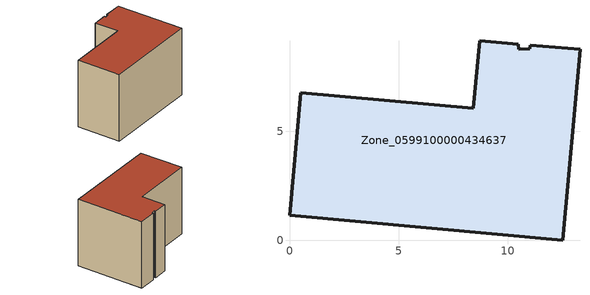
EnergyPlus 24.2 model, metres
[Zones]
Zone_0599100000434637
 floor ground (C_G): 11.02,8.78 11.04,8.95 13.32,8.75 12.53,0 0,1.14 0.51,6.77 8.43,6.07 8.72,9.15 10.49,9 10.51,8.76 z0
 wall outside (C_F): 12.53,0 13.32,8.75 11.04,8.95 11.02,8.78 10.51,8.76 10.49,9 8.72,9.15 8.43,6.07 0.51,6.77 0,1.14 12.53,0 z0:8.74
 roof outside (C_R): 11.04,8.95 11.02,8.78 10.51,8.76 10.49,9 8.72,9.15 8.43,6.07 0.51,6.77 0,1.14 12.53,0 13.32,8.75 z8.74
[BUILDING]
Pand.0599100000434637: North Axis=0; Terrain=City; Loads Convergence Tolerance Value=0.04; Temperature Convergence Tolerance Value=0.4; Solar Distribution=FullExterior; Maximum Number of Warmup Days=25; Minimum Number of Warmup Days=1
[Site:Location]
Rotterdam.The.Hague.AP_ZH_NLD Design_Conditions: Latitude=51.96; Longitude=4.45; Time Zone=1; Elevation=-4.5
[SITE:GROUNDTEMPERATURE:BUILDINGSURFACE]
18, 18, 18, 18, 18, 18, 18, 18, 18, 18, 18, 18
[MATERIAL] Thermal Absorptance=0.9; Solar Absorptance=0.7; Visible Absorptance=0.7
Name | Roughness | Thickness | Conductivity | Density | Specific Heat
G.TC.2006-2014 | MediumSmooth | 0.15 | 0.06 | 540 | 1210
F.TC.2006-2014 | Rough | 0.3 | 0.12 | 1920 | 840
R.TC.2006-2014 | MediumRough | 0.2 | 0.08 | 1500 | 1000
[CONSTRUCTION]
C_G: G.TC.2006-2014
C_F: F.TC.2006-2014
C_R: R.TC.2006-2014
[ZONE]
Zone_0599100000434637: Type=1; Multiplier=1; Ceiling Height=Autocalculate; Volume=Autocalculate; Floor Area=autocalculate; Part of Total Floor Area=Yes
[ZONEINFILTRATION:DESIGNFLOWRATE]
Infil_Zone_0599100000434637: Zone or ZoneList or Space or SpaceList=Zone_0599100000434637; Schedule=AlwaysOn; Design Flow Rate Calculation Method=Flow/Area; Flow Rate per Floor Area=0.0015; Constant Term Coefficient=1; Temperature Term Coefficient=0; Velocity Term Coefficient=0; Velocity Squared Term Coefficient=0
[HVACTEMPLATE:ZONE:IDEALLOADSAIRSYSTEM]
Zone_0599100000434637: Maximum Heating Supply Air Temperature=50; Minimum Cooling Supply Air Temperature=13; Maximum Heating Supply Air Humidity Ratio=0.0156; Minimum Cooling Supply Air Humidity Ratio=0.0077; Heating Limit=NoLimit; Cooling Limit=NoLimit; Dehumidification Control Type=ConstantSensibleHeatRatio; Cooling Sensible Heat Ratio=0.7; Dehumidification Setpoint=60; Humidification Control Type=None; Humidification Setpoint=30; Outdoor Air Method=None; Outdoor Air Flow Rate per Person=0.00944; Outdoor Air Flow Rate per Zone Floor Area=0; Outdoor Air Flow Rate per Zone=0; Demand Controlled Ventilation Type=None; Outdoor Air Economizer Type=NoEconomizer; Heat Recovery Type=None; Sensible Heat Recovery Effectiveness=0.7; Latent Heat Recovery Effectiveness=0.65
[ZONECONTROL:THERMOSTAT]
ThermostatControl_Zone_0599100000434637: Zone or ZoneList=Zone_0599100000434637; Control Type Schedule=DualSetpointControlType; Control 1=Thermostat_Zone_0599100000434637; Temperature Difference Between Cutout And Setpoint=0
[THERMOSTATSETPOINT:DUALSETPOINT]
Thermostat_Zone_0599100000434637: Heating Setpoint Temperature Schedule=HeatingSetpoint_Zone_0599100000434637; Cooling Setpoint Temperature Schedule=CoolingSetpoint_Zone_0599100000434637
[SCHEDULE:COMPACT]
HeatingSetpoint_Zone_0599100000434637: Through: 12/31, For: AllDays, Until: 24:00, 21
CoolingSetpoint_Zone_0599100000434637: Through: 12/31, For: AllDays, Until: 24:00, 24
DualSetpointControlType: Through: 12/31, For: AllDays, Until: 24:00, 4
AlwaysOn: Through: 12/31, For: AllDays, Until: 24:00, 1
